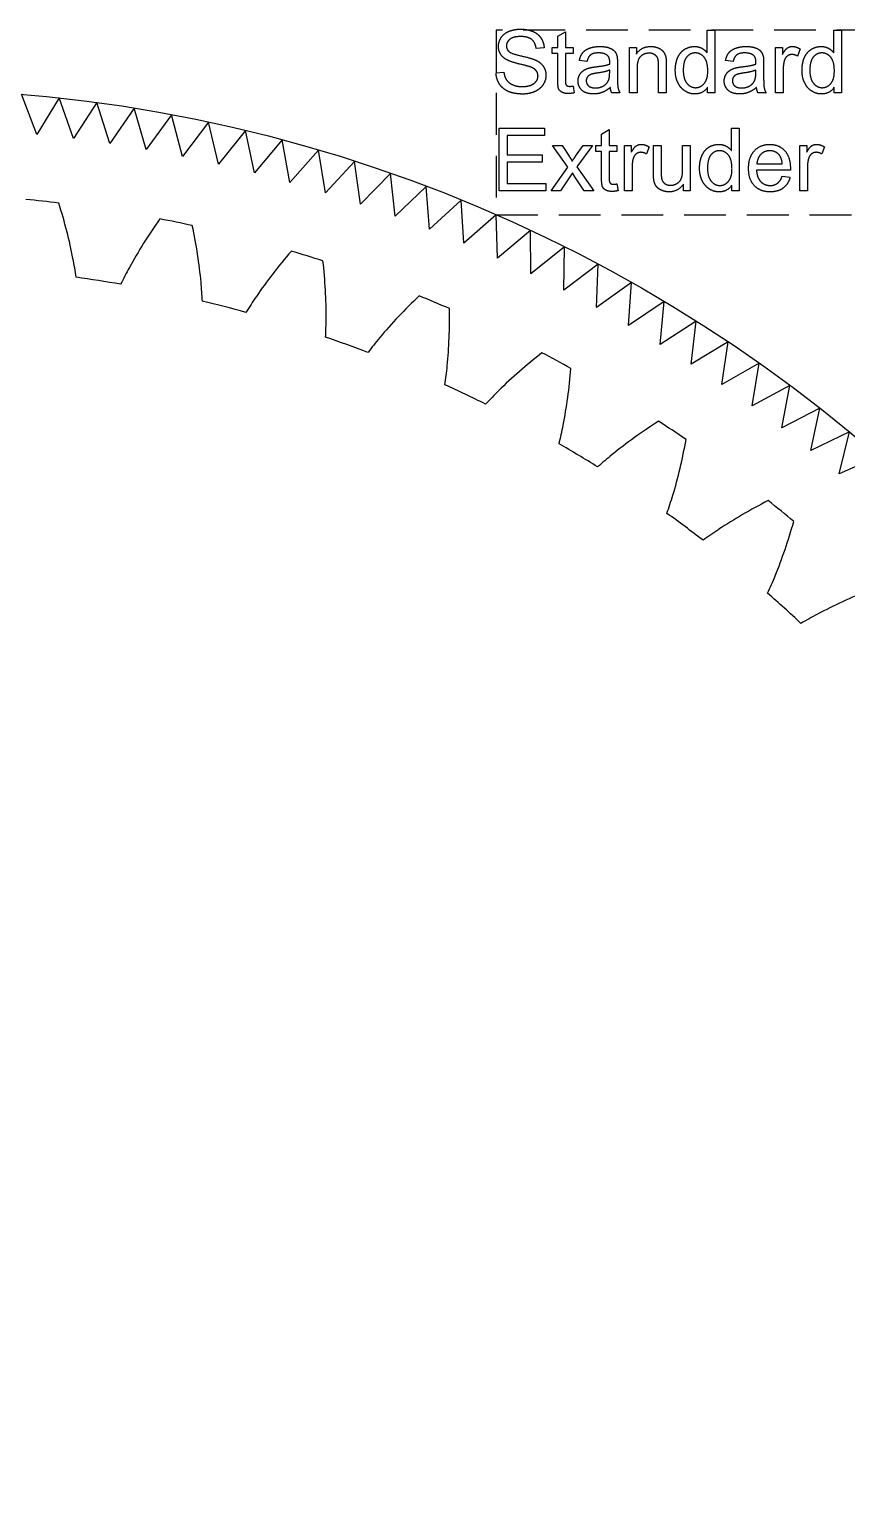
# Model space of a CAD drawing. Header units: millimetres. Extents: x -68.3 to -29.5, y -20.2 to 16.5.
# Drawn here: x -48.66 to -38.88, y -0.95 to 16.51 of the extents above; entities that cross this region are included whole.
import ezdxf

# ---------------------------------------------------------------- set-up
doc = ezdxf.new("R2010")
doc.units = ezdxf.units.MM
doc.linetypes.add('DASHED', pattern=[0.75, 0.5, -0.25])
doc.layers.get('0').update_dxf_attribs({"linetype": 'CONTINUOUS'})
doc.layers.add('1', color=7, linetype='DASHED')

msp = doc.modelspace()

# ---------------------------------------------------------------- linework, layer by layer
for p, q in [((-42.338, 16.428), (-42.246, 16.483)), ((-42.338, 16.293), (-42.338, 16.428)), ((-42.246, 16.483), (-42.246, 16.293)), ((-40.552, 16.231), (-40.552, 16.5)), ((-40.552, 16.5), (-40.461, 16.5)), ((-40.461, 16.5), (-40.461, 15.75)), ((-39.038, 16.231), (-39.038, 16.5)), ((-39.038, 16.5), (-38.946, 16.5)), ((-38.946, 16.5), (-38.946, 15.75)), ((-42.501, 16.289), (-42.596, 16.282)), ((-42.406, 16.222), (-42.406, 16.293)), ((-42.406, 16.293), (-42.338, 16.293)), ((-42.246, 16.293), (-42.154, 16.293)), ((-42.154, 16.293), (-42.154, 16.222)), ((-41.481, 15.75), (-41.481, 16.293)), ((-41.481, 16.293), (-41.398, 16.293)), ((-41.398, 16.293), (-41.398, 16.216)), ((-39.734, 15.75), (-39.734, 16.293)), ((-39.734, 16.293), (-39.651, 16.293)), ((-39.651, 16.293), (-39.651, 16.211)), ((-39.439, 16.276), (-39.471, 16.19)), ((-42.338, 16.222), (-42.406, 16.222)), ((-42.338, 15.909), (-42.338, 16.222)), ((-42.154, 16.222), (-42.246, 16.222)), ((-42.246, 16.222), (-42.246, 15.904)), ((-41.989, 16.126), (-42.079, 16.138)), ((-41.624, 16.1), (-41.624, 15.978)), ((-41.132, 15.75), (-41.132, 16.08)), ((-41.04, 16.084), (-41.04, 15.75)), ((-40.241, 16.126), (-40.331, 16.138)), ((-39.876, 16.1), (-39.876, 15.978)), ((-43.076, 15.991), (-42.982, 15.999)), ((-41.717, 15.989), (-41.717, 16.023)), ((-41.389, 16.047), (-41.389, 15.75)), ((-39.969, 15.989), (-39.969, 16.023)), ((-39.642, 16.034), (-39.642, 15.75)), ((-42.154, 15.832), (-42.141, 15.751)), ((-41.595, 15.75), (-41.691, 15.75)), ((-41.389, 15.75), (-41.481, 15.75)), ((-41.04, 15.75), (-41.132, 15.75)), ((-40.546, 15.75), (-40.546, 15.819)), ((-40.461, 15.75), (-40.546, 15.75)), ((-39.847, 15.75), (-39.943, 15.75)), ((-39.642, 15.75), (-39.734, 15.75)), ((-39.032, 15.75), (-39.032, 15.819)), ((-38.946, 15.75), (-39.032, 15.75)), ((-43.04, 14.579), (-43.04, 15.329)), ((-43.04, 15.329), (-42.498, 15.329)), ((-42.498, 15.241), (-42.941, 15.241)), ((-42.941, 15.241), (-42.941, 15.011)), ((-42.498, 15.329), (-42.498, 15.241)), ((-41.814, 15.257), (-41.723, 15.313)), ((-41.814, 15.123), (-41.814, 15.257)), ((-41.723, 15.313), (-41.723, 15.123)), ((-40.262, 15.06), (-40.262, 15.329)), ((-40.262, 15.329), (-40.17, 15.329)), ((-40.17, 15.329), (-40.17, 14.579)), ((-42.218, 14.862), (-42.402, 15.123)), ((-42.402, 15.123), (-42.286, 15.123)), ((-42.286, 15.123), (-42.203, 14.995)), ((-42.124, 14.994), (-42.032, 15.123)), ((-41.922, 15.123), (-42.11, 14.867)), ((-42.032, 15.123), (-41.922, 15.123)), ((-41.882, 15.051), (-41.882, 15.123)), ((-41.882, 15.123), (-41.814, 15.123)), ((-41.814, 15.051), (-41.882, 15.051)), ((-41.814, 14.739), (-41.814, 15.051)), ((-41.723, 15.123), (-41.63, 15.123)), ((-41.63, 15.051), (-41.723, 15.051)), ((-41.723, 15.051), (-41.723, 14.733)), ((-41.63, 15.123), (-41.63, 15.051)), ((-41.541, 14.579), (-41.541, 15.123)), ((-41.541, 15.123), (-41.458, 15.123)), ((-41.458, 15.123), (-41.458, 15.04)), ((-41.246, 15.105), (-41.278, 15.02)), ((-41.193, 14.786), (-41.193, 15.123)), ((-41.193, 15.123), (-41.101, 15.123)), ((-41.101, 15.123), (-41.101, 14.821)), ((-40.845, 14.832), (-40.845, 15.123)), ((-40.845, 15.123), (-40.753, 15.123)), ((-40.753, 15.123), (-40.753, 14.579)), ((-39.444, 14.579), (-39.444, 15.123)), ((-39.444, 15.123), (-39.361, 15.123)), ((-39.361, 15.123), (-39.361, 15.04)), ((-39.149, 15.105), (-39.181, 15.02)), ((-42.941, 15.011), (-42.526, 15.011)), ((-42.526, 14.923), (-42.941, 14.923)), ((-42.941, 14.923), (-42.941, 14.668)), ((-42.526, 15.011), (-42.526, 14.923)), ((-42.416, 14.579), (-42.218, 14.862)), ((-42.11, 14.867), (-41.908, 14.579)), ((-41.449, 14.864), (-41.449, 14.579)), ((-39.956, 14.903), (-39.653, 14.903)), ((-39.352, 14.864), (-39.352, 14.579)), ((-42.941, 14.668), (-42.48, 14.668)), ((-42.48, 14.668), (-42.48, 14.579)), ((-42.162, 14.794), (-42.305, 14.579)), ((-42.132, 14.748), (-42.162, 14.794)), ((-42.021, 14.579), (-42.132, 14.748)), ((-39.556, 14.828), (-39.961, 14.828)), ((-39.654, 14.754), (-39.559, 14.743)), ((-42.48, 14.579), (-43.04, 14.579)), ((-42.305, 14.579), (-42.416, 14.579)), ((-41.908, 14.579), (-42.021, 14.579)), ((-41.63, 14.662), (-41.617, 14.58)), ((-41.449, 14.579), (-41.541, 14.579)), ((-40.835, 14.579), (-40.835, 14.659)), ((-40.753, 14.579), (-40.835, 14.579)), ((-40.256, 14.579), (-40.256, 14.648)), ((-40.17, 14.579), (-40.256, 14.579)), ((-39.352, 14.579), (-39.444, 14.579))]:
    msp.add_line(p, q)
msp.add_lwpolyline([(-38.504, 11.403), (-38.973, 11.194), (-38.849, 11.695), (-39.313, 11.474), (-39.202, 11.978), (-39.66, 11.746), (-39.562, 12.252), (-40.014, 12.009), (-39.928, 12.517), (-40.374, 12.262), (-40.301, 12.773), (-40.741, 12.507), (-40.681, 13.02), (-41.113, 12.743), (-41.066, 13.256), (-41.491, 12.969), (-41.457, 13.483), (-41.875, 13.185), (-41.854, 13.701), (-42.265, 13.392), (-42.256, 13.908), (-42.659, 13.588), (-42.664, 14.105), (-43.058, 13.775), (-43.076, 14.291), (-43.462, 13.952), (-43.492, 14.467), (-43.87, 14.119), (-43.913, 14.633), (-44.282, 14.275), (-44.338, 14.788), (-44.698, 14.421), (-44.767, 14.932), (-45.117, 14.556), (-45.199, 15.066), (-45.54, 14.681), (-45.635, 15.188), (-45.966, 14.795), (-46.073, 15.3), (-46.394, 14.899), (-46.514, 15.4), (-46.825, 14.991), (-46.958, 15.49), (-47.258, 15.073), (-47.403, 15.568), (-47.693, 15.144), (-47.851, 15.635), (-48.13, 15.204), (-48.3, 15.691), (-48.568, 15.253), (-48.75, 15.735)])
msp.add_circle((-50.294, -2.198), 18)
for radius, start, end in [(16.75, 83.1809, 84.5314), (16.75, 77.6424, 78.9929), (16.75, 72.104, 73.4545), (15.896, 80.1163, 82.0576), (16.75, 66.5655, 67.916), (15.896, 74.5778, 76.5191), (15.896, 69.0393, 70.9807), (16.75, 61.027, 62.3776), (15.896, 63.5009, 65.4422), (16.75, 55.4886, 56.8391), (15.896, 57.9624, 59.9037), (16.75, 49.9501, 51.3006), (15.896, 52.424, 54.3653), (15.896, 46.8855, 48.8268)]:
    msp.add_arc((-50.294, -2.198), radius, start, end)
for centre, major_axis, ratio, start_param, end_param in [((-50.174, 15.044), (-1.654, 3.147), 0.419893, 4.088648, 4.304411), ((-45.1, 14.254), (-2.567, -2.503), 0.42182, 5.124499, 5.338716), ((-48.51, 14.952), (1.343, -3.292), 0.419893, 0.947056, 1.162818), ((-43.536, 13.676), (-2.796, -2.243), 0.42182, 5.124499, 5.338716), ((-49.26, 14.515), (0.882, -2.286), 0.357035, 1.000293, 1.105432), ((-46.325, 13.977), (-1.383, -1.792), 0.343358, 5.141439, 5.253685), ((-46.863, 14.7), (1.019, -3.406), 0.419893, 0.947056, 1.162818), ((-47.652, 14.337), (0.657, -2.361), 0.357035, 1.000293, 1.105432), ((-44.782, 13.519), (-1.55, -1.65), 0.343358, 5.141439, 5.253685), ((-42.036, 12.95), (-3, -1.963), 0.42182, 5.124499, 5.338716), ((-45.249, 14.29), (0.686, -3.488), 0.419893, 0.947056, 1.162818), ((-46.069, 14.005), (0.426, -2.413), 0.357035, 1.000293, 1.105432), ((-43.291, 12.914), (-1.702, -1.492), 0.343358, 5.141439, 5.253685), ((-40.612, 12.082), (-3.175, -1.664), 0.42182, 5.124499, 5.338716), ((-44.524, 13.521), (0.191, -2.443), 0.357035, 1.000293, 1.105432), ((-43.681, 13.726), (0.346, -3.538), 0.419893, 0.947056, 1.162818), ((-41.865, 12.167), (-1.838, -1.321), 0.343358, 5.141439, 5.253685), ((-43.034, 12.891), (-0.045, -2.45), 0.357035, 1.000293, 1.105432), ((-39.279, 11.081), (-3.321, -1.35), 0.42182, 5.124499, 5.338716), ((-42.175, 13.013), (0.003, -3.555), 0.419893, 0.947056, 1.162818), ((-40.518, 11.287), (-1.957, -1.138), 0.343358, 5.141439, 5.253685), ((-41.612, 12.12), (-0.282, -2.434), 0.357035, 1.000293, 1.105432), ((-38.049, 9.956), (-3.436, -1.023), 0.42182, 5.124499, 5.338716), ((-39.262, 10.28), (-2.058, -0.943), 0.343358, 5.141439, 5.253685), ((-40.745, 12.159), (-0.34, -3.539), 0.419893, 0.947056, 1.162818), ((-40.27, 11.215), (-0.515, -2.396), 0.357035, 1.000293, 1.105432), ((-36.933, 8.717), (-3.519, -0.687), 0.42182, 5.124499, 5.338716), ((-38.11, 9.157), (-2.139, -0.74), 0.343358, 5.141439, 5.253685)]:
    msp.add_ellipse(centre, major_axis=major_axis, ratio=ratio, start_param=start_param, end_param=end_param)
for points in [[(-43.047, 16.306), (-43.047, 16.363), (-43.015, 16.412)], [(-43.015, 16.412), (-42.983, 16.462), (-42.921, 16.487)], [(-42.921, 16.487), (-42.859, 16.513), (-42.783, 16.513)], [(-42.779, 16.425), (-42.869, 16.425), (-42.91, 16.392)], [(-42.783, 16.513), (-42.7, 16.513), (-42.636, 16.486)], [(-42.648, 16.389), (-42.693, 16.425), (-42.779, 16.425)], [(-42.636, 16.486), (-42.572, 16.459), (-42.538, 16.407)], [(-43.021, 16.213), (-43.047, 16.254), (-43.047, 16.306)], [(-42.91, 16.392), (-42.951, 16.359), (-42.951, 16.313)], [(-42.951, 16.313), (-42.951, 16.272), (-42.922, 16.246)], [(-42.922, 16.246), (-42.894, 16.22), (-42.773, 16.193)], [(-42.596, 16.282), (-42.604, 16.353), (-42.648, 16.389)], [(-42.538, 16.407), (-42.504, 16.355), (-42.501, 16.289)], [(-42.039, 16.232), (-42.011, 16.267), (-41.957, 16.286)], [(-41.957, 16.286), (-41.904, 16.306), (-41.834, 16.306)], [(-41.834, 16.306), (-41.765, 16.306), (-41.721, 16.289)], [(-41.721, 16.289), (-41.678, 16.273), (-41.657, 16.248)], [(-41.657, 16.248), (-41.637, 16.223), (-41.628, 16.185)], [(-41.398, 16.216), (-41.338, 16.306), (-41.225, 16.306)], [(-41.225, 16.306), (-41.176, 16.306), (-41.135, 16.288)], [(-41.135, 16.288), (-41.094, 16.27), (-41.073, 16.242)], [(-41.073, 16.242), (-41.053, 16.213), (-41.045, 16.174)], [(-40.905, 16.169), (-40.877, 16.235), (-40.823, 16.27)], [(-40.823, 16.27), (-40.769, 16.306), (-40.702, 16.306)], [(-40.702, 16.306), (-40.653, 16.306), (-40.615, 16.285)], [(-40.615, 16.285), (-40.576, 16.264), (-40.552, 16.231)], [(-40.291, 16.232), (-40.263, 16.267), (-40.209, 16.286)], [(-40.209, 16.286), (-40.156, 16.306), (-40.086, 16.306)], [(-40.086, 16.306), (-40.016, 16.306), (-39.973, 16.289)], [(-39.973, 16.289), (-39.929, 16.273), (-39.909, 16.248)], [(-39.909, 16.248), (-39.889, 16.223), (-39.88, 16.185)], [(-39.651, 16.211), (-39.619, 16.269), (-39.593, 16.287)], [(-39.593, 16.287), (-39.566, 16.306), (-39.534, 16.306)], [(-39.534, 16.306), (-39.487, 16.306), (-39.439, 16.276)], [(-39.39, 16.169), (-39.363, 16.235), (-39.309, 16.27)], [(-39.309, 16.27), (-39.255, 16.306), (-39.188, 16.306)], [(-39.188, 16.306), (-39.139, 16.306), (-39.1, 16.285)], [(-39.1, 16.285), (-39.062, 16.264), (-39.038, 16.231)], [(-42.941, 16.143), (-42.994, 16.171), (-43.021, 16.213)], [(-42.796, 16.096), (-42.899, 16.121), (-42.941, 16.143)], [(-42.662, 16.06), (-42.693, 16.071), (-42.796, 16.096)], [(-42.773, 16.193), (-42.652, 16.165), (-42.607, 16.145)], [(-42.607, 16.145), (-42.541, 16.115), (-42.51, 16.068)], [(-42.51, 16.068), (-42.479, 16.022), (-42.479, 15.962)], [(-42.079, 16.138), (-42.067, 16.196), (-42.039, 16.232)], [(-41.943, 16.207), (-41.974, 16.184), (-41.989, 16.126)], [(-41.963, 16.049), (-41.936, 16.056), (-41.881, 16.063)], [(-41.847, 16.229), (-41.912, 16.229), (-41.943, 16.207)], [(-41.881, 16.063), (-41.77, 16.076), (-41.717, 16.095)], [(-41.743, 16.198), (-41.778, 16.229), (-41.847, 16.229)], [(-41.716, 16.119), (-41.716, 16.175), (-41.743, 16.198)], [(-41.717, 16.095), (-41.716, 16.114), (-41.716, 16.119)], [(-41.628, 16.185), (-41.624, 16.162), (-41.624, 16.1)], [(-41.346, 16.188), (-41.389, 16.151), (-41.389, 16.047)], [(-41.245, 16.226), (-41.304, 16.226), (-41.346, 16.188)], [(-41.181, 16.209), (-41.208, 16.226), (-41.245, 16.226)], [(-41.142, 16.165), (-41.153, 16.193), (-41.181, 16.209)], [(-41.132, 16.08), (-41.132, 16.137), (-41.142, 16.165)], [(-41.045, 16.174), (-41.04, 16.148), (-41.04, 16.084)], [(-40.932, 16.021), (-40.932, 16.102), (-40.905, 16.169)], [(-40.796, 16.179), (-40.837, 16.129), (-40.837, 16.021)], [(-40.693, 16.229), (-40.755, 16.229), (-40.796, 16.179)], [(-40.587, 16.177), (-40.63, 16.229), (-40.693, 16.229)], [(-40.544, 16.013), (-40.544, 16.125), (-40.587, 16.177)], [(-40.331, 16.138), (-40.319, 16.196), (-40.291, 16.232)], [(-40.195, 16.207), (-40.226, 16.184), (-40.241, 16.126)], [(-40.215, 16.049), (-40.188, 16.056), (-40.133, 16.063)], [(-40.099, 16.229), (-40.164, 16.229), (-40.195, 16.207)], [(-40.133, 16.063), (-40.022, 16.076), (-39.969, 16.095)], [(-39.994, 16.198), (-40.03, 16.229), (-40.099, 16.229)], [(-39.968, 16.119), (-39.968, 16.175), (-39.994, 16.198)], [(-39.969, 16.095), (-39.968, 16.114), (-39.968, 16.119)], [(-39.88, 16.185), (-39.876, 16.162), (-39.876, 16.1)], [(-39.627, 16.142), (-39.642, 16.093), (-39.642, 16.034)], [(-39.592, 16.192), (-39.616, 16.174), (-39.627, 16.142)], [(-39.538, 16.21), (-39.568, 16.21), (-39.592, 16.192)], [(-39.471, 16.19), (-39.504, 16.21), (-39.538, 16.21)], [(-39.417, 16.021), (-39.417, 16.102), (-39.39, 16.169)], [(-39.282, 16.179), (-39.323, 16.129), (-39.323, 16.021)], [(-39.179, 16.229), (-39.24, 16.229), (-39.282, 16.179)], [(-39.073, 16.177), (-39.116, 16.229), (-39.179, 16.229)], [(-39.03, 16.013), (-39.03, 16.125), (-39.073, 16.177)], [(-43.035, 15.856), (-43.074, 15.916), (-43.076, 15.991)], [(-42.982, 15.999), (-42.976, 15.943), (-42.951, 15.907)], [(-42.951, 15.907), (-42.927, 15.871), (-42.876, 15.848)], [(-42.595, 16.015), (-42.615, 16.042), (-42.662, 16.06)], [(-42.66, 15.843), (-42.617, 15.86), (-42.596, 15.889)], [(-42.596, 15.889), (-42.574, 15.919), (-42.574, 15.954)], [(-42.574, 15.954), (-42.574, 15.989), (-42.595, 16.015)], [(-42.479, 15.962), (-42.479, 15.902), (-42.513, 15.849)], [(-42.327, 15.8), (-42.338, 15.826), (-42.338, 15.909)], [(-42.246, 15.904), (-42.246, 15.865), (-42.242, 15.853)], [(-42.095, 15.893), (-42.095, 15.933), (-42.077, 15.966)], [(-42.047, 15.781), (-42.095, 15.825), (-42.095, 15.893)], [(-42.077, 15.966), (-42.059, 15.999), (-42.029, 16.019)], [(-42.029, 16.019), (-42, 16.039), (-41.963, 16.049)], [(-41.984, 15.94), (-41.997, 15.92), (-41.997, 15.896)], [(-41.997, 15.896), (-41.997, 15.859), (-41.969, 15.834)], [(-41.948, 15.969), (-41.971, 15.959), (-41.984, 15.94)], [(-41.867, 15.988), (-41.924, 15.98), (-41.948, 15.969)], [(-41.717, 16.023), (-41.767, 16.002), (-41.867, 15.988)], [(-41.793, 15.833), (-41.751, 15.856), (-41.732, 15.897)], [(-41.732, 15.897), (-41.717, 15.928), (-41.717, 15.989)], [(-41.624, 15.978), (-41.624, 15.849), (-41.618, 15.815)], [(-40.902, 15.874), (-40.932, 15.938), (-40.932, 16.021)], [(-40.837, 16.021), (-40.837, 15.917), (-40.793, 15.865)], [(-40.587, 15.863), (-40.544, 15.912), (-40.544, 16.013)], [(-40.347, 15.893), (-40.347, 15.933), (-40.329, 15.966)], [(-40.299, 15.781), (-40.347, 15.825), (-40.347, 15.893)], [(-40.329, 15.966), (-40.311, 15.999), (-40.281, 16.019)], [(-40.281, 16.019), (-40.252, 16.039), (-40.215, 16.049)], [(-40.236, 15.94), (-40.249, 15.92), (-40.249, 15.896)], [(-40.249, 15.896), (-40.249, 15.859), (-40.221, 15.834)], [(-40.2, 15.969), (-40.223, 15.959), (-40.236, 15.94)], [(-40.119, 15.988), (-40.176, 15.98), (-40.2, 15.969)], [(-39.969, 16.023), (-40.019, 16.002), (-40.119, 15.988)], [(-40.045, 15.833), (-40.003, 15.856), (-39.984, 15.897)], [(-39.984, 15.897), (-39.969, 15.928), (-39.969, 15.989)], [(-39.876, 15.978), (-39.876, 15.849), (-39.87, 15.815)], [(-39.387, 15.874), (-39.417, 15.938), (-39.417, 16.021)], [(-39.323, 16.021), (-39.323, 15.917), (-39.279, 15.865)], [(-39.072, 15.863), (-39.03, 15.912), (-39.03, 16.013)], [(-42.927, 15.767), (-42.995, 15.797), (-43.035, 15.856)], [(-42.756, 15.737), (-42.858, 15.737), (-42.927, 15.767)], [(-42.876, 15.848), (-42.825, 15.826), (-42.761, 15.826)], [(-42.761, 15.826), (-42.704, 15.826), (-42.66, 15.843)], [(-42.612, 15.767), (-42.676, 15.737), (-42.756, 15.737)], [(-42.513, 15.849), (-42.547, 15.796), (-42.612, 15.767)], [(-42.288, 15.759), (-42.316, 15.775), (-42.327, 15.8)], [(-42.21, 15.743), (-42.26, 15.743), (-42.288, 15.759)], [(-42.242, 15.853), (-42.237, 15.842), (-42.226, 15.835)], [(-42.226, 15.835), (-42.215, 15.829), (-42.194, 15.829)], [(-42.141, 15.751), (-42.179, 15.743), (-42.21, 15.743)], [(-42.194, 15.829), (-42.179, 15.829), (-42.154, 15.832)], [(-41.909, 15.738), (-41.999, 15.738), (-42.047, 15.781)], [(-41.969, 15.834), (-41.941, 15.81), (-41.887, 15.81)], [(-41.808, 15.756), (-41.855, 15.738), (-41.909, 15.738)], [(-41.887, 15.81), (-41.834, 15.81), (-41.793, 15.833)], [(-41.709, 15.817), (-41.76, 15.774), (-41.808, 15.756)], [(-41.691, 15.75), (-41.705, 15.779), (-41.709, 15.817)], [(-41.618, 15.815), (-41.612, 15.781), (-41.595, 15.75)], [(-40.817, 15.774), (-40.872, 15.809), (-40.902, 15.874)], [(-40.698, 15.738), (-40.763, 15.738), (-40.817, 15.774)], [(-40.793, 15.865), (-40.749, 15.813), (-40.689, 15.813)], [(-40.546, 15.819), (-40.598, 15.738), (-40.698, 15.738)], [(-40.689, 15.813), (-40.629, 15.813), (-40.587, 15.863)], [(-40.161, 15.738), (-40.251, 15.738), (-40.299, 15.781)], [(-40.221, 15.834), (-40.193, 15.81), (-40.139, 15.81)], [(-40.06, 15.756), (-40.107, 15.738), (-40.161, 15.738)], [(-40.139, 15.81), (-40.086, 15.81), (-40.045, 15.833)], [(-39.961, 15.817), (-40.012, 15.774), (-40.06, 15.756)], [(-39.943, 15.75), (-39.957, 15.779), (-39.961, 15.817)], [(-39.87, 15.815), (-39.864, 15.781), (-39.847, 15.75)], [(-39.303, 15.774), (-39.358, 15.809), (-39.387, 15.874)], [(-39.184, 15.738), (-39.249, 15.738), (-39.303, 15.774)], [(-39.279, 15.865), (-39.235, 15.813), (-39.175, 15.813)], [(-39.032, 15.819), (-39.083, 15.738), (-39.184, 15.738)], [(-39.175, 15.813), (-39.115, 15.813), (-39.072, 15.863)], [(-41.458, 15.04), (-41.426, 15.098), (-41.4, 15.117)], [(-41.399, 15.022), (-41.423, 15.004), (-41.434, 14.971)], [(-41.4, 15.117), (-41.373, 15.135), (-41.34, 15.135)], [(-41.345, 15.04), (-41.375, 15.04), (-41.399, 15.022)], [(-41.278, 15.02), (-41.311, 15.04), (-41.345, 15.04)], [(-41.34, 15.135), (-41.294, 15.135), (-41.246, 15.105)], [(-40.615, 14.998), (-40.587, 15.064), (-40.533, 15.1)], [(-40.533, 15.1), (-40.479, 15.135), (-40.412, 15.135)], [(-40.403, 15.059), (-40.465, 15.059), (-40.506, 15.009)], [(-40.412, 15.135), (-40.363, 15.135), (-40.324, 15.114)], [(-40.297, 15.007), (-40.34, 15.059), (-40.403, 15.059)], [(-40.324, 15.114), (-40.286, 15.094), (-40.262, 15.06)], [(-40.056, 14.847), (-40.056, 14.984), (-39.986, 15.059)], [(-39.986, 15.059), (-39.915, 15.135), (-39.803, 15.135)], [(-39.908, 15.017), (-39.951, 14.974), (-39.956, 14.903)], [(-39.802, 15.059), (-39.865, 15.059), (-39.908, 15.017)], [(-39.803, 15.135), (-39.694, 15.135), (-39.625, 15.061)], [(-39.687, 15.006), (-39.731, 15.059), (-39.802, 15.059)], [(-39.625, 15.061), (-39.556, 14.987), (-39.556, 14.852)], [(-39.361, 15.04), (-39.329, 15.098), (-39.303, 15.117)], [(-39.302, 15.022), (-39.326, 15.004), (-39.337, 14.971)], [(-39.303, 15.117), (-39.276, 15.135), (-39.243, 15.135)], [(-39.248, 15.04), (-39.278, 15.04), (-39.302, 15.022)], [(-39.181, 15.02), (-39.214, 15.04), (-39.248, 15.04)], [(-39.243, 15.135), (-39.197, 15.135), (-39.149, 15.105)], [(-42.203, 14.995), (-42.179, 14.959), (-42.165, 14.935)], [(-42.165, 14.935), (-42.143, 14.968), (-42.124, 14.994)], [(-41.434, 14.971), (-41.449, 14.922), (-41.449, 14.864)], [(-40.642, 14.851), (-40.642, 14.932), (-40.615, 14.998)], [(-40.612, 14.703), (-40.642, 14.767), (-40.642, 14.851)], [(-40.506, 15.009), (-40.547, 14.959), (-40.547, 14.851)], [(-40.547, 14.851), (-40.547, 14.746), (-40.503, 14.695)], [(-40.254, 14.843), (-40.254, 14.954), (-40.297, 15.007)], [(-40.297, 14.692), (-40.254, 14.742), (-40.254, 14.843)], [(-39.987, 14.641), (-40.056, 14.714), (-40.056, 14.847)], [(-39.653, 14.903), (-39.659, 14.972), (-39.687, 15.006)], [(-39.556, 14.852), (-39.556, 14.844), (-39.556, 14.828)], [(-39.337, 14.971), (-39.352, 14.922), (-39.352, 14.864)], [(-41.803, 14.63), (-41.814, 14.656), (-41.814, 14.739)], [(-41.723, 14.733), (-41.723, 14.694), (-41.718, 14.683)], [(-41.718, 14.683), (-41.713, 14.672), (-41.702, 14.665)], [(-41.187, 14.7), (-41.193, 14.727), (-41.193, 14.786)], [(-41.159, 14.632), (-41.179, 14.66), (-41.187, 14.7)], [(-41.101, 14.821), (-41.101, 14.749), (-41.095, 14.724)], [(-41.095, 14.724), (-41.087, 14.688), (-41.059, 14.667)], [(-41.059, 14.667), (-41.03, 14.646), (-40.989, 14.646)], [(-40.989, 14.646), (-40.948, 14.646), (-40.911, 14.668)], [(-40.911, 14.668), (-40.875, 14.689), (-40.86, 14.726)], [(-40.86, 14.726), (-40.845, 14.762), (-40.845, 14.832)], [(-40.527, 14.603), (-40.582, 14.639), (-40.612, 14.703)], [(-40.503, 14.695), (-40.459, 14.643), (-40.399, 14.643)], [(-40.399, 14.643), (-40.339, 14.643), (-40.297, 14.692)], [(-39.961, 14.828), (-39.956, 14.738), (-39.911, 14.69)], [(-39.911, 14.69), (-39.865, 14.643), (-39.797, 14.643)], [(-39.797, 14.643), (-39.746, 14.643), (-39.711, 14.67)], [(-39.711, 14.67), (-39.675, 14.696), (-39.654, 14.754)], [(-39.559, 14.743), (-39.581, 14.659), (-39.642, 14.613)], [(-41.764, 14.588), (-41.792, 14.604), (-41.803, 14.63)], [(-41.686, 14.572), (-41.736, 14.572), (-41.764, 14.588)], [(-41.702, 14.665), (-41.691, 14.658), (-41.67, 14.658)], [(-41.617, 14.58), (-41.656, 14.572), (-41.686, 14.572)], [(-41.67, 14.658), (-41.655, 14.658), (-41.63, 14.662)], [(-41.097, 14.586), (-41.139, 14.604), (-41.159, 14.632)], [(-41.007, 14.567), (-41.056, 14.567), (-41.097, 14.586)], [(-40.835, 14.659), (-40.898, 14.567), (-41.007, 14.567)], [(-40.408, 14.567), (-40.473, 14.567), (-40.527, 14.603)], [(-40.256, 14.648), (-40.308, 14.567), (-40.408, 14.567)], [(-39.797, 14.567), (-39.917, 14.567), (-39.987, 14.641)], [(-39.642, 14.613), (-39.703, 14.567), (-39.797, 14.567)]]:
    msp.add_open_spline(points, degree=2)
at = {"layer": '1'}
for p, q in [((-29.5, 16.5), (-43.076, 16.5)), ((-43.076, 16.5), (-43.076, 14.291)), ((-43.076, 14.291), (-29.5, 14.291))]:
    msp.add_line(p, q, dxfattribs=at)

doc.saveas('drawing.dxf')
